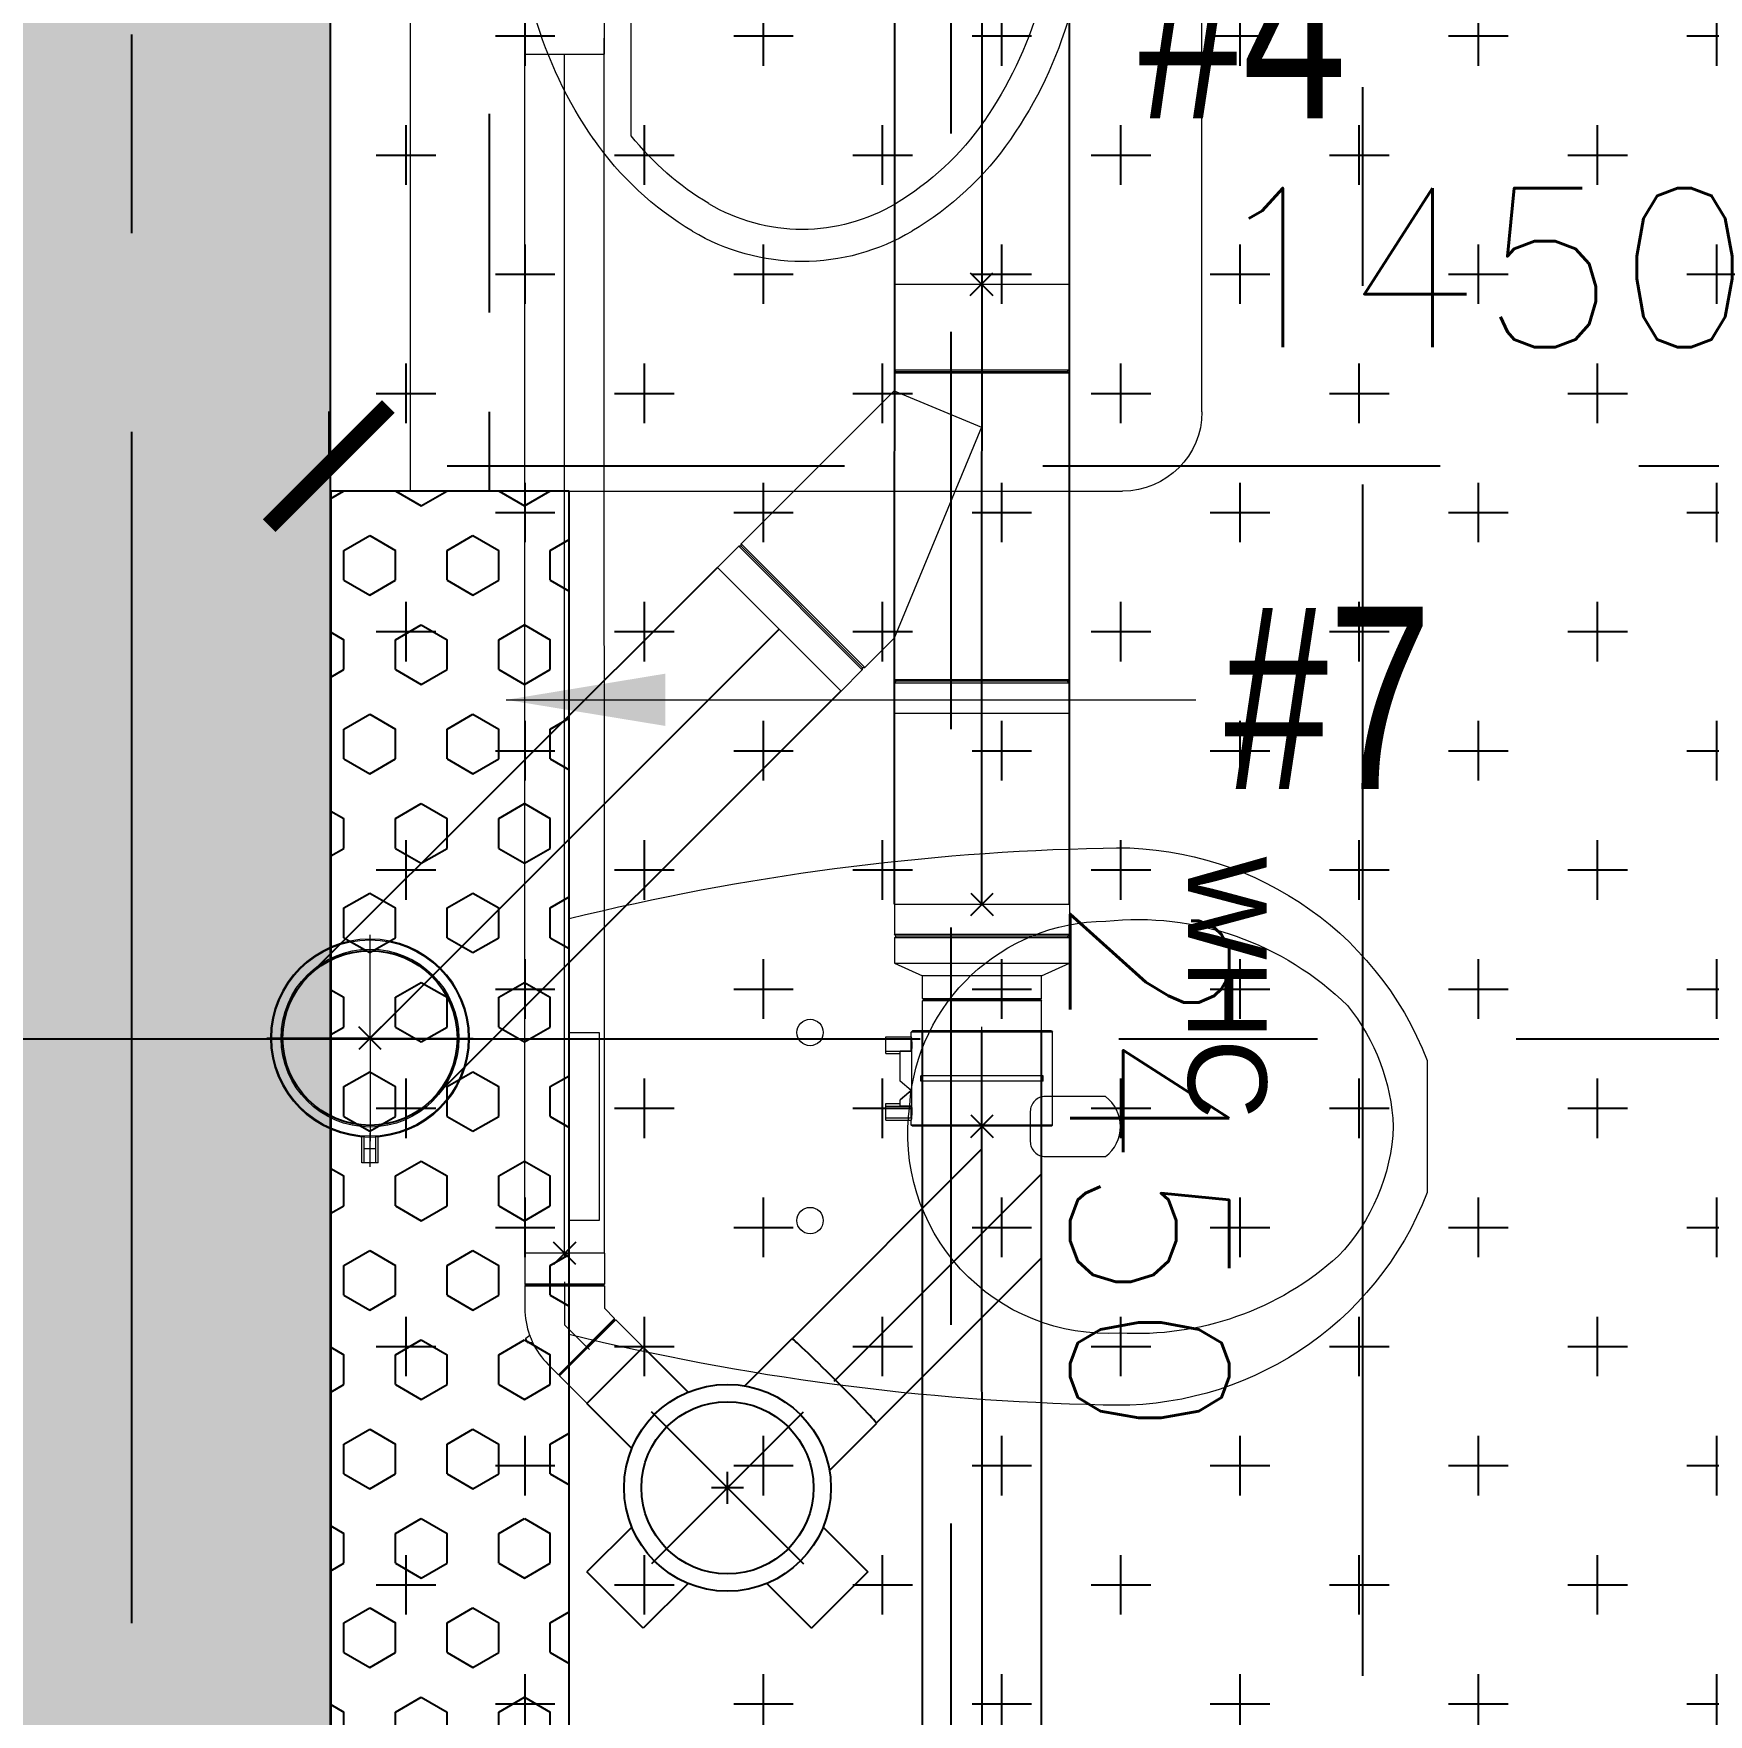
# Model space of a CAD drawing. Header units: millimetres. Extents: x -414464 to 1686, y -90036 to 108605.
# Drawn here: x -101228 to -100174, y -74795 to -73737 of the extents above; entities that cross this region are included whole.
import ezdxf
from ezdxf import colors
from ezdxf.entities.mleader import LeaderData, LeaderLine
from ezdxf.math import Vec2, Vec3

# ---------------------------------------------------------------- set-up
doc = ezdxf.new("R2010")
doc.units = ezdxf.units.MM
doc.header["$LTSCALE"] = 1000
doc.header["$MEASUREMENT"] = 0
for name, pattern in [('$1$AUDIT_D_120904163729-0', [0]), ('$36$HIDDEN', [0.375, 0.25, -0.125]), ('2BHK-A - BACK$1$( Hidden )', [0.375, 0.25, -0.125]), ('2BHK-A - BACK$1$AUDIT_D_120904163729-0', [0]), ('2BHK-A - BACK$1$HIDDEN', [0.375, 0.25, -0.125]), ('AUDIT_D_120904163729-0', [0]), ('T8(T9 IS SIMILAR) - DIMENSION & TEXTING$1$AUDIT_D_120904163729-0', [0]), ('T8(T9 IS SIMILAR) - DIMENSION & TEXTING$1$CENTERX2', [101.6, 63.5, -12.7, 12.7, -12.7]), ('T8(T9 IS SIMILAR) - DIMENSION & TEXTING$1$HIDDEN', [0.375, 0.25, -0.125]), ('T8_REFUGE COLUMNS$1$CENTER2', [1.125, 0.75, -0.125, 0.125, -0.125])]:
    doc.linetypes.add(name, pattern=pattern)
doc.layers.get('0').update_dxf_attribs({"linetype": 'AUDIT_D_120904163729-0'})
for name, color, linetype in [('$0$A-HATCH -160', 251, '$1$AUDIT_D_120904163729-0'), ('$21$A-DIMENSIONS', 2, '$36$HIDDEN'), ('2BHK-A - BACK$1$A-HATCH -160', 251, '2BHK-A - BACK$1$AUDIT_D_120904163729-0'), ('2BHK-A - BACK$1$A-TOI SUNK 50MM', 8, 'Continuous'), ('2BHK-A - BACK$1$LEDGE WALL', 5, 'Continuous'), ('a-rcc', 3, 'Continuous'), ('T8(T9 IS SIMILAR) - DIMENSION & TEXTING$1$A-DIMENSIONS', 2, 'T8(T9 IS SIMILAR) - DIMENSION & TEXTING$1$HIDDEN'), ('T8(T9 IS SIMILAR) - DIMENSION & TEXTING$1$A-PLUMBING', 7, 'T8(T9 IS SIMILAR) - DIMENSION & TEXTING$1$AUDIT_D_120904163729-0'), ('T8(T9 IS SIMILAR) - DIMENSION & TEXTING$1$pl-110 dia soil pipe', 1, 'Continuous'), ('T8(T9 IS SIMILAR) - DIMENSION & TEXTING$1$pl-110 dia soil pipe1', 1, 'Continuous'), ('T8(T9 IS SIMILAR) - DIMENSION & TEXTING$1$pl-75 dia waste pipe', 3, 'Continuous'), ('T8(T9 IS SIMILAR) - DIMENSION & TEXTING$1$pl-75 dia waste pipe1', 3, 'Continuous'), ('T8(T9 IS SIMILAR) - DIMENSION & TEXTING$1$PL-FITTINGS', 5, 'Continuous'), ('T8(T9 IS SIMILAR) - DIMENSION & TEXTING$1$pl-text', 7, 'Continuous'), ('T8(T9 IS SIMILAR) - DIMENSION & TEXTING$1$U-TI-75MM WASTE WATER PIPE', 3, 'Continuous'), ('T8(T9 IS SIMILAR) - DIMENSION & TEXTING$1$U-TI-TEXT', 7, 'Continuous'), ('T8(T9 IS SIMILAR)$1$$6$a-beam 2', 50, 'Continuous'), ('T8_REFUGE COLUMNS$1$A-CENTERLINE', 193, 'T8_REFUGE COLUMNS$1$CENTER2'), ('T8_REFUGE COLUMNS$1$A-RCC COLS', 3, 'Continuous'), ('T8_TYPICAL COLUMNS$1$A-RCC COLS', 3, 'Continuous')]:
    doc.layers.add(name, color=color, linetype=linetype)
for name, color, linetype, lineweight in [('2BHK-A - BACK$1$a-TOI-fixtures', 251, 'Continuous', 0), ('T8(T9 IS SIMILAR) - DIMENSION & TEXTING$1$pl-50dia waste pie', 6, 'Continuous', 0), ('T8(T9 IS SIMILAR) - DIMENSION & TEXTING$1$pl-50dia waste pipe1', 6, 'Continuous', 0), ('T8(T9 IS SIMILAR) - DIMENSION & TEXTING$1$R0-18-10-2014-T1-1st Podium Floor Plan$0$Text', 2, 'Continuous', 0), ('T8(T9 IS SIMILAR)$1$D&W', 8, 'Continuous', 25)]:
    doc.layers.add(name, color=color, linetype=linetype, lineweight=lineweight)
doc.layers.add('T8(T9 IS SIMILAR) - DIMENSION & TEXTING$1$GEB-BEZUG', color=2, linetype='Continuous', lineweight=25, true_color=0xffff00)
doc.layers.add('T8_REFUGE COLUMNS$1$COL-HATCH', color=7, linetype='Continuous', lineweight=25, true_color=0xa3a3a3)
doc.styles.add('T8(T9 IS SIMILAR) - DIMENSION & TEXTING$1$arial', font='sanss___.ttf')
doc.styles.add('T8(T9 IS SIMILAR) - DIMENSION & TEXTING$1$ARIAL ARROW', font='swisscl.ttf')
doc.styles.add('T8(T9 IS SIMILAR) - DIMENSION & TEXTING$1$Romans 1', font='romans.shx', dxfattribs={"height": 100})
doc.styles.add('T8(T9 IS SIMILAR) - DIMENSION & TEXTING$1$SIMPLEX - HT', font='simplex.shx', dxfattribs={"width": 0.7})
doc.styles.add('T8(T9 IS SIMILAR) - DIMENSION & TEXTING$1$Tahoma', font='tahoma.ttf')
doc.dimstyles.new('T8(T9 IS SIMILAR) - DIMENSION & TEXTING$1$ALPINE S', dxfattribs={"dimscale": 0, "dimtxt": 100, "dimasz": 75, "dimexe": 0, "dimexo": 0, "dimgap": 75, "dimtad": 1, "dimdec": 0, "dimzin": 0, "dimdsep": 46, "dimtxsty": 'T8(T9 IS SIMILAR) - DIMENSION & TEXTING$1$Romans 1', "dimblk": 'T8(T9 IS SIMILAR) - DIMENSION & TEXTING$1$_ArchTick', "dimcen": 0.09, "dimclrd": 256, "dimclre": 256, "dimclrt": 7, "dimadec": 0, "dimazin": 0, "dimtfac": 1, "dimtdec": 0, "dimtofl": 0, "dimtmove": 1, "dimatfit": 0, "dimldrblk": 'T8(T9 IS SIMILAR) - DIMENSION & TEXTING$1$_Open90', "dimfxl": 1, "dimtolj": 1, "dimtzin": 0, "dimarcsym": 0})
doc.dimstyles.new('T8(T9 IS SIMILAR) - DIMENSION & TEXTING$1$SAMATA STD', dxfattribs={"dimtxt": 100, "dimasz": 50, "dimexe": 50, "dimexo": 50, "dimgap": 10, "dimtad": 0, "dimdec": 0, "dimrnd": 5, "dimzin": 0, "dimdsep": 46, "dimtxsty": 'T8(T9 IS SIMILAR) - DIMENSION & TEXTING$1$Tahoma', "dimblk": 'T8(T9 IS SIMILAR) - DIMENSION & TEXTING$1$_Origin2', "dimcen": -50, "dimdle": 50, "dimclrd": 7, "dimclre": 7, "dimclrt": 7, "dimadec": 0, "dimazin": 0, "dimtfac": 1, "dimtdec": 0, "dimtmove": 1, "dimatfit": 3, "dimfxl": 150, "dimtfill": 1, "dimtolj": 1, "dimtzin": 0, "dimlwd": -1, "dimlwe": -1, "dimarcsym": 0})

# ---------------------------------------------------------------- blocks, each defined once
blk = doc.blocks.new('T8_REFUGE COLUMNS')
at = {"layer": 'T8_REFUGE COLUMNS$1$COL-HATCH', "linetype": 'ByBlock'}
h = blk.add_hatch(color=256, dxfattribs=at)
h.dxf.hatch_style = 1
h.paths.add_polyline_path([(1215902.1, -5708099.9), (1213292.1, -5708099.9), (1213292.1, -5707849.9), (1215902.1, -5707849.9)])
at = {"layer": 'T8_REFUGE COLUMNS$1$A-CENTERLINE'}
for p, q in [((1214597.1, -5722853.5), (1214597.1, -5698299.6)), ((1217248.2, -5707199.9), (1182156.9, -5707199.9)), ((1217215, -5707974.9), (1182156.9, -5707974.9))]:
    blk.add_line(p, q, dxfattribs=at)
at = {"layer": 'T8_REFUGE COLUMNS$1$A-RCC COLS', "linetype": 'ByBlock'}
blk.add_lwpolyline([(1215902.1, -5708099.9), (1213292.1, -5708099.9), (1213292.1, -5707849.9), (1215902.1, -5707849.9)], close=True, dxfattribs=at)
blk = doc.blocks.new('T8_TYPICAL COLUMNS')
at = {"layer": 'T8_TYPICAL COLUMNS$1$A-RCC COLS', "linetype": 'ByBlock'}
blk.add_blockref('T8_REFUGE COLUMNS', (0, 0), dxfattribs=at)
blk = doc.blocks.new('2BHK-A - BACK$1$EWC 1-flat-3')
at = {"color": 0, "linetype": 'ByBlock', "ltscale": 1.5}
blk.add_line((130.9, 0), (-130.9, 0), dxfattribs=at)
for points in [[(-130.9, 0, -0.055103), (-175.3, 336.2, -0.321827), (-41.6, 540), (41.6, 540, -0.321827), (175.3, 336.2, -0.055103), (130.9, 0, -27.681239)], [(-13.2, 214.3, -0.391448), (-129.3, 337.7, -0.224585), (-76.1, 489.9, -0.160675), (0, 518.7, -0.183016), (81.6, 484.1, -0.201424), (130, 346.4, -0.474507), (-13.2, 214.3, -2.927417)], [(-9.5, 290.2), (9.5, 290.2, 0.414214), (18.9, 299.7), (18.9, 337.6, 0.5), (-18.9, 337.6), (-18.9, 299.7, 0.414214), (-9.5, 290.2, 0.530498)]]:
    blk.add_lwpolyline(points, format="xyb", dxfattribs=at)
at = {"color": 0, "linetype": 'ByBlock'}
blk.add_lwpolyline([(-59.2, 0), (-59.2, 18.9), (59.2, 18.9), (59.2, 0)], close=True, dxfattribs=at)
at = {"color": 0, "linetype": 'ByBlock', "ltscale": 1.5}
for centre in [(-59.2, 151.6), (59.2, 151.6)]:
    blk.add_circle(centre, 8.31, dxfattribs=at)
blk = doc.blocks.new('2BHK-A - BACK$1$WB1')
at = {"color": 0, "linetype": 'ByBlock', "ltscale": 1000}
for p, q in [((190074.4, -1779394.5), (190063, -1779507.9)), ((190106.8, -1779394.5), (190119.9, -1779507.9)), ((189917.5, -1779491.7), (190064.6, -1779491.7)), ((190118, -1779491.7), (190265.4, -1779491.7)), ((190061.5, -1779507.9), (190121.4, -1779507.9))]:
    blk.add_line(p, q, dxfattribs=at)
at = {"color": 0, "linetype": 'ByBlock'}
blk.add_line((190106.8, -1779394.5), (190074.4, -1779394.5), dxfattribs=at)
for centre, major_axis, start_param, end_param in [((190091.4, -1779555.7), (-92.6, 341.5), 6.018375, 6.298924), ((190091.4, -1779555.7), (-92.6, 341.5), 5.737826, 6.018375), ((190067.1, -1779471.3), (-69.6, 256.7), 0.015739, 0.342992), ((190115.8, -1779471.3), (-69.6, 256.7), 5.410573, 5.737826), ((190091.4, -1779555.7), (-87.3, 322), 6.018375, 6.298924), ((190091.4, -1779555.7), (-87.3, 322), 5.737826, 6.018375), ((190067.1, -1779471.3), (-64.3, 237.2), 0.015739, 0.342992), ((190115.8, -1779471.3), (-64.3, 237.2), 5.410573, 5.737826), ((190030, -1779417.8), (-52.6, 193.9), 0.342992, 0.768932), ((190152.9, -1779417.8), (-52.6, 193.9), 4.984633, 5.410573), ((190030, -1779417.8), (-47.3, 174.4), 0.342992, 0.768932), ((190152.9, -1779417.8), (-47.3, 174.4), 4.984633, 5.410573), ((189973.2, -1779384.1), (-35.3, 130.2), 0.768932, 1.305986), ((190209.6, -1779384.1), (-35.3, 130.2), 4.447579, 4.984633), ((189973.2, -1779384.1), (-30, 110.7), 0.768932, 1.305986), ((190209.6, -1779384.1), (-30, 110.7), 4.447579, 4.984633), ((189973.2, -1779384.1), (-35.3, 130.2), 1.305986, 1.84304), ((189973.2, -1779384.1), (-30, 110.7), 1.305986, 1.84304), ((190209.6, -1779384.1), (-30, 110.7), 3.910525, 4.447579), ((190209.6, -1779384.1), (-35.3, 130.2), 3.910525, 4.447579), ((190030, -1779350.3), (-47.3, 174.4), 1.84304, 2.20494), ((190152.9, -1779350.3), (-47.3, 174.4), 3.548625, 3.910525), ((190030, -1779350.3), (-52.6, 193.9), 1.84304, 2.268981), ((190152.9, -1779350.3), (-52.6, 193.9), 3.484585, 3.910525), ((190045.3, -1779507.9), (-4.2, 15.6), 6.018375, 12.30156), ((190137.6, -1779507.9), (-4.2, 15.6), 6.018375, 12.30156), ((190067.1, -1779296.9), (-69.6, 256.7), 2.268981, 2.596234), ((190115.8, -1779296.9), (-69.6, 256.7), 3.157331, 3.484585), ((190091.4, -1779212.5), (-92.6, 341.5), 2.596234, 2.876783), ((190091.4, -1779212.5), (-92.6, 341.5), 2.876783, 3.157331)]:
    blk.add_ellipse(centre, major_axis=major_axis, ratio=1, start_param=start_param, end_param=end_param, dxfattribs=at)
blk = doc.blocks.new('2BHK-A - BACK')
at = {"layer": '2BHK-A - BACK$1$A-HATCH -160', "linetype": 'ByBlock'}
h = blk.add_hatch(dxfattribs=at)
h.set_pattern_fill('HEX', color=256, scale=150)
h.paths.add_polyline_path([(1198292.2, -5707699.5), (1198292.2, -5707849.5), (1197492.2, -5707849.5), (1197492.2, -5707699.5)])
at = {"layer": '2BHK-A - BACK$1$A-TOI SUNK 50MM'}
h = blk.add_hatch(dxfattribs=at)
h.set_pattern_fill('CROSS', color=256, scale=300, style=0)
h.set_pattern_definition([(9e-15, (54492.616, 14881.46), (75, 75), [37.5, -112.5]), (90, (54511.366, 14862.71), (-75, 75), [37.5, -112.5])])
h.paths.add_polyline_path([(1196642.1, -5706399.9), (1199092.2, -5706399.9), (1199092.2, -5707849.9), (1196642.1, -5707849.9)])
h.paths.add_polyline_path([(1202691.8, -5706399.9), (1200442.1, -5706399.9), (1200442.1, -5707850.3), (1202692.3, -5707850.3)])
at = {"color": 0, "linetype": '2BHK-A - BACK$1$( Hidden )', "ltscale": 0.25}
blk.add_arc((1199078.2, -5706349.4), 721.1, 180.0347, 267.627, dxfattribs=at)
at = {"layer": '2BHK-A - BACK$1$A-TOI SUNK 50MM'}
blk.add_lwpolyline([(1196642.1, -5706399.9), (1199092.2, -5706399.9), (1199092.2, -5707849.9), (1196642.1, -5707849.9)], close=True, dxfattribs=at)
at = {"layer": '2BHK-A - BACK$1$a-TOI-fixtures', "color": 1}
for p, q in [((1198342.2, -5707301.2), (1199092.2, -5707301.2)), ((1198292.2, -5707799.5), (1198292.2, -5707351.2))]:
    blk.add_line(p, q, dxfattribs=at)
at = {"layer": '2BHK-A - BACK$1$a-TOI-fixtures'}
blk.add_line((1198292.2, -5707799.5), (1199092.2, -5707799.5), dxfattribs=at)
at = {"layer": '2BHK-A - BACK$1$a-TOI-fixtures', "color": 1}
blk.add_arc((1198342.2, -5707351.2), 50, 90, 180, dxfattribs=at)
at = {"layer": '2BHK-A - BACK$1$LEDGE WALL', "linetype": '2BHK-A - BACK$1$HIDDEN', "ltscale": 0.5}
blk.add_line((1199092.2, -5707749.8), (1198292.2, -5707749.8), dxfattribs=at)
at = {"layer": '2BHK-A - BACK$1$LEDGE WALL'}
blk.add_lwpolyline([(1198292.2, -5707699.5), (1198292.2, -5707849.5), (1197492.2, -5707849.5), (1197492.2, -5707699.5)], close=True, dxfattribs=at)
at = {"layer": '2BHK-A - BACK$1$a-TOI-fixtures', "extrusion": (0, 0, -1), "zscale": -1}
blk.add_blockref('2BHK-A - BACK$1$EWC 1-flat-3', (-1197892.2, -5707699.5), dxfattribs=at)
at = {"layer": '2BHK-A - BACK$1$a-TOI-fixtures', "rotation": 0.008288086606578331}
blk.add_blockref('2BHK-A - BACK$1$WB1', (1008341, -3928196.3, 0), dxfattribs=at)
blk = doc.blocks.new('T8(T9 IS SIMILAR) - DIMENSION & TEXTING$1$_ArchTick')
at = {"color": 0, "linetype": 'ByBlock', "const_width": 0.15}
blk.add_lwpolyline([(-0.5, -0.5), (0.5, 0.5)], dxfattribs=at)
blk = doc.blocks.new('*D1526')
at = {"layer": 'T8(T9 IS SIMILAR) - DIMENSION & TEXTING$1$A-DIMENSIONS', "linetype": 'T8(T9 IS SIMILAR) - DIMENSION & TEXTING$1$HIDDEN', "lineweight": -2, "transparency": 16777216}
for p, q in [((1213452.2, -5707851.3), (1213452.2, -5707459.1)), ((1215902.2, -5707850.9), (1215902.2, -5707459.1))]:
    blk.add_line(p, q, dxfattribs=at)
at = {"layer": 'T8(T9 IS SIMILAR) - DIMENSION & TEXTING$1$A-DIMENSIONS', "lineweight": -2, "transparency": 16777216}
blk.add_line((1215902.2, -5707459.1), (1213452.2, -5707459.1), dxfattribs=at)
at = {"layer": 'T8(T9 IS SIMILAR) - DIMENSION & TEXTING$1$A-DIMENSIONS', "linetype": 'ByBlock', "lineweight": -2, "transparency": 16777216, "xscale": 75, "yscale": 75, "zscale": 75, "rotation": 180}
blk.add_blockref('T8(T9 IS SIMILAR) - DIMENSION & TEXTING$1$_ArchTick', (1213452.2, -5707459.1), dxfattribs=at)
at = {"layer": 'T8(T9 IS SIMILAR) - DIMENSION & TEXTING$1$A-DIMENSIONS', "linetype": 'ByBlock', "lineweight": -2, "transparency": 16777216, "xscale": 75, "yscale": 75, "zscale": 75}
blk.add_blockref('T8(T9 IS SIMILAR) - DIMENSION & TEXTING$1$_ArchTick', (1215902.2, -5707459.1), dxfattribs=at)
at = {"layer": 'T8(T9 IS SIMILAR) - DIMENSION & TEXTING$1$A-DIMENSIONS', "color": 7, "linetype": 'ByBlock', "transparency": 16777216, "insert": (1214677.2, -5707334.1), "char_height": 100, "attachment_point": 5, "style": 'T8(T9 IS SIMILAR) - DIMENSION & TEXTING$1$Romans 1'}
blk.add_mtext('\\A1;2450', dxfattribs=at)
blk = doc.blocks.new('T8(T9 IS SIMILAR) - DIMENSION & TEXTING$1$_Open90')
at = {"color": 0, "linetype": 'ByBlock', "lineweight": -2}
for p, q in [((-0.5, 0.5), (0, 0)), ((0, 0), (-1, 0)), ((0, 0), (-0.5, -0.5))]:
    blk.add_line(p, q, dxfattribs=at)
blk = doc.blocks.new('*D1527')
at = {"layer": 'T8(T9 IS SIMILAR) - DIMENSION & TEXTING$1$A-DIMENSIONS', "linetype": 'T8(T9 IS SIMILAR) - DIMENSION & TEXTING$1$HIDDEN', "lineweight": -2, "transparency": 16777216}
for p, q in [((1214202.2, -5706401.3), (1214236.7, -5706401.3)), ((1214202.2, -5707850.9), (1214236.7, -5707850.9))]:
    blk.add_line(p, q, dxfattribs=at)
at = {"layer": 'T8(T9 IS SIMILAR) - DIMENSION & TEXTING$1$A-DIMENSIONS', "lineweight": -2, "transparency": 16777216}
blk.add_line((1214236.7, -5706401.3), (1214236.7, -5707850.9), dxfattribs=at)
at = {"layer": 'T8(T9 IS SIMILAR) - DIMENSION & TEXTING$1$A-DIMENSIONS', "linetype": 'ByBlock', "lineweight": -2, "transparency": 16777216, "xscale": 75, "yscale": 75, "zscale": 75}
for p, rotation in [((1214236.7, -5706401.3), 90), ((1214236.7, -5707850.9), 270)]:
    blk.add_blockref('T8(T9 IS SIMILAR) - DIMENSION & TEXTING$1$_ArchTick', p, dxfattribs=dict(at, rotation=rotation))
at = {"layer": 'T8(T9 IS SIMILAR) - DIMENSION & TEXTING$1$A-DIMENSIONS', "color": 7, "linetype": 'ByBlock', "transparency": 16777216, "insert": (1214111.7, -5707126.1), "char_height": 100, "attachment_point": 5, "rotation": 90, "style": 'T8(T9 IS SIMILAR) - DIMENSION & TEXTING$1$Romans 1'}
blk.add_mtext('\\A1;1450', dxfattribs=at)
blk = doc.blocks.new('T8(T9 IS SIMILAR) - DIMENSION & TEXTING$1$Einfügepunkt')
at = {"layer": 'T8(T9 IS SIMILAR) - DIMENSION & TEXTING$1$GEB-BEZUG'}
for p, q in [((-7.1, -7.1), (7.1, 7.1)), ((-7.1, 7.1), (7.1, -7.1))]:
    blk.add_line(p, q, dxfattribs=at)
blk = doc.blocks.new('T8(T9 IS SIMILAR) - DIMENSION & TEXTING$1$388.001.00.1_G')
at = {"layer": 'T8(T9 IS SIMILAR) - DIMENSION & TEXTING$1$U-TI-75MM WASTE WATER PIPE', "ltscale": 5}
for p, q in [((-25.1, 60.1), (-25.1, 100)), ((-25.1, 100), (25.1, 100)), ((25.1, 60.1), (25.1, 100)), ((0, 0), (0, 67.6)), ((-60.1, 25.1), (-100, 25.1)), ((-100, -25.1), (-100, 25.1)), ((60.1, 25.1), (100, 25.1)), ((100, -25.1), (100, 25.1)), ((0, 0), (-67.6, 0)), ((0, 0), (0, 2.5)), ((0, 0), (0, -67.6)), ((0, 0), (67.6, 0)), ((0, 0), (-2.5, 0)), ((0, 0), (0, -2.5)), ((0, 0), (2.5, 0)), ((-60.1, -25.1), (-100, -25.1)), ((60.1, -25.1), (100, -25.1)), ((-37.7, -53.1), (-37.7, -95)), ((37.7, -53.1), (37.7, -95))]:
    blk.add_line(p, q, dxfattribs=at)
for radius in [65.1, 54.2]:
    blk.add_circle((0, 0), radius, dxfattribs=at)
blk.add_ellipse((0, -95), major_axis=(37.7, 0), ratio=0.026177, start_param=3.141593, end_param=6.283185, dxfattribs=at)
blk.add_blockref('T8(T9 IS SIMILAR) - DIMENSION & TEXTING$1$Einfügepunkt', (0, 0), dxfattribs=at)
blk = doc.blocks.new('T8(T9 IS SIMILAR) - DIMENSION & TEXTING$1$367.771.16.1_L')
at = {"lineweight": 13, "ltscale": 25}
for p, q in [((-5.2, 78.5), (-5.2, 62.3)), ((-5.2, 78.5), (5.2, 78.5)), ((-3.7, 78.5), (-3.7, 62.4)), ((0, 81), (0, 78.5)), ((0, 78.5), (0, 62.3)), ((3.7, 78.5), (3.7, 62.4)), ((5.2, 78.5), (5.2, 62.3)), ((3.8, 69.5), (-3.7, 69.5)), ((-3.7, 69.5), (-3.7, 62.4)), ((0, 0), (0, 65)), ((3.8, 62.4), (3.8, 69.5)), ((0, 62.3), (0, 59.8)), ((0, 0), (-65, 0)), ((0, 0), (0, -65)), ((0, 0), (65, 0))]:
    blk.add_line(p, q, dxfattribs=at)
for radius in [62.5, 61.8, 56, 55]:
    blk.add_circle((0, 0), radius, dxfattribs=at)
blk.add_blockref('T8(T9 IS SIMILAR) - DIMENSION & TEXTING$1$Einfügepunkt', (0, 0), dxfattribs=at)
blk = doc.blocks.new('T8(T9 IS SIMILAR) - DIMENSION & TEXTING$1$367.135.16.1_A')
at = {"lineweight": 13, "ltscale": 25}
for p, q in [((-55, 251.1), (-55, 270)), ((-55, 270), (55, 270)), ((55, 251.1), (55, 270)), ((-166.2, 178.4), (-88.4, 256.2)), ((-88.4, 256.2), (-75, 242.8)), ((-53.9, 250), (-55, 251.1)), ((55, 251.1), (-55, 251.1)), ((-53.9, 250), (-55, 248.9)), ((-55, 222.8), (-55, 248.9)), ((-55, 248.9), (55, 248.9)), ((53.9, 250), (-53.9, 250)), ((53.9, 250), (55, 251.1)), ((53.9, 250), (55, 248.9)), ((55, 56.1), (55, 248.9)), ((-75, 242.8), (-152.8, 165)), ((-151.3, 163.5), (-73.5, 241.3)), ((-75, 241.3), (-151.3, 165)), ((-75, 241.3), (-75, 242.8)), ((-75, 241.3), (-73.5, 241.3)), ((-73.5, 241.3), (-55, 222.8)), ((0, 90), (-55, 222.8)), ((-166.2, 178.4), (-152.8, 165)), ((-151.3, 165), (-152.8, 165)), ((-151.3, 165), (-151.3, 163.5)), ((-151.3, 163.5), (-55, 67.2)), ((-55, 67.2), (0, 90)), ((-55, 56.1), (-55, 67.2)), ((-53.9, 55), (-55, 56.1)), ((55, 56.1), (-55, 56.1)), ((-53.9, 55), (-55, 53.9)), ((-55, 0), (-55, 53.9)), ((-55, 53.9), (55, 53.9)), ((-53.9, 55), (53.9, 55)), ((53.9, 55), (55, 56.1)), ((53.9, 55), (55, 53.9)), ((55, 0), (55, 53.9)), ((-55, 0), (55, 0))]:
    blk.add_line(p, q, dxfattribs=at)
blk.add_blockref('T8(T9 IS SIMILAR) - DIMENSION & TEXTING$1$Einfügepunkt', (0, 0), dxfattribs=at)
blk = doc.blocks.new('T8(T9 IS SIMILAR) - DIMENSION & TEXTING$1$367.576.16.1_L')
at = {"lineweight": 13, "ltscale": 25}
for p, q in [((-37.5, 80), (-37.5, 60.75)), ((-37.5, 80), (37.5, 80)), ((37.5, 80), (37.5, 60.75)), ((-36.75, 60), (-37.5, 60.75)), ((37.5, 60.75), (-37.5, 60.75)), ((-36.75, 60), (-37.5, 59.25)), ((-37.5, 59.25), (-37.5, 45)), ((-37.5, 59.25), (37.5, 59.25)), ((36.75, 60), (-36.75, 60)), ((36.75, 60), (37.5, 60.75)), ((36.75, 60), (37.5, 59.25)), ((37.5, 59.25), (37.5, 45)), ((-55, 37), (-37.5, 45)), ((37.5, 45), (-37.5, 45)), ((37.5, 45), (55, 37)), ((-55, 21.1), (-55, 37)), ((-55, 37), (55, 37)), ((55, 21.1), (55, 37)), ((-53.9, 20), (-55, 21.1)), ((55, 21.1), (-55, 21.1)), ((-53.9, 20), (-55, 18.9)), ((-55, 0), (-55, 18.9)), ((-55, 18.9), (55, 18.9)), ((53.9, 20), (-53.9, 20)), ((53.9, 20), (55, 21.1)), ((53.9, 20), (55, 18.9)), ((55, 0), (55, 18.9)), ((-55, 0), (55, 0))]:
    blk.add_line(p, q, dxfattribs=at)
blk.add_blockref('T8(T9 IS SIMILAR) - DIMENSION & TEXTING$1$Einfügepunkt', (0, 0), dxfattribs=at)
blk = doc.blocks.new('T8(T9 IS SIMILAR) - DIMENSION & TEXTING$1$365.771.16.1_A')
at = {"lineweight": 13, "ltscale": 25}
for p, q in [((-60.5, 56.2), (-44.5, 56.2)), ((-60.5, 45.8), (-60.5, 56.2)), ((-60.5, 54.7), (-44.5, 54.7)), ((-43.8, 60), (-44.5, 59.3)), ((-44.5, 56.2), (-44.5, 59.3)), ((44.5, 59.3), (-44.5, 59.3)), ((-44.5, 47.3), (-44.5, 54.7)), ((43.8, 60), (-43.8, 60)), ((-37.5, 31.7), (-37.5, 60)), ((0, 60), (0, 62.5)), ((0, 60), (0, 57.5)), ((0, 30.8), (0, 57.5)), ((37.5, 31.7), (37.5, 60)), ((43.8, 60), (44.5, 59.3)), ((44.5, 0.7), (44.5, 59.3)), ((-60.5, 47.3), (-44.5, 47.3)), ((-60.5, 45.8), (-51.5, 45.8)), ((-51.5, 47.4), (-44.3, 47.4)), ((-51.5, 28.4), (-51.5, 47.4)), ((-44.3, 47.4), (-44.3, 22.4)), ((-51.5, 28.3), (-51.5, 28.4)), ((-44.5, 22.4), (-51.5, 28.3)), ((-44.5, 22.4), (-51.5, 16.6)), ((-44.5, 22.4), (-44.3, 22.4)), ((-44.3, 22.4), (-44.3, 12.6)), ((-38.5, 28.3), (-38.5, 31.7)), ((38.5, 31.7), (-38.5, 31.7)), ((38.5, 28.3), (-38.5, 28.3)), ((-37.5, 0), (-37.5, 28.3)), ((0, 28.3), (0, 30.8)), ((0, 28.3), (0, 25.8)), ((0, 2.5), (0, 25.8)), ((37.5, 0), (37.5, 28.3)), ((38.5, 28.3), (38.5, 31.7)), ((-60.5, 14.2), (-51.5, 14.2)), ((-60.5, 3.8), (-60.5, 14.2)), ((-60.5, 12.7), (-44.5, 12.7)), ((-51.5, 16.5), (-51.5, 16.6)), ((-51.5, 12.6), (-51.5, 16.5)), ((-44.3, 12.6), (-51.5, 12.6)), ((-44.5, 5.3), (-44.5, 12.7)), ((-60.5, 5.3), (-44.5, 5.3)), ((-60.5, 3.8), (-44.5, 3.8)), ((-44.5, 0.7), (-44.5, 3.8)), ((-43.8, 0), (-44.5, 0.7)), ((44.5, 0.7), (-44.5, 0.7)), ((43.8, 0), (-43.8, 0)), ((0, 0), (0, 2.5)), ((0, 0), (0, -2.5)), ((43.8, 0), (44.5, 0.7))]:
    blk.add_line(p, q, dxfattribs=at)
at = {"lineweight": 13, "ltscale": 25, "flags": 128}
for points in [[(-44.5, 56.2), (-44.5, 56.2), (-44.5, 56.1), (-44.5, 56), (-44.5, 55.8), (-44.4, 55.6), (-44.4, 55.3), (-44.4, 55), (-44.3, 54.7), (-44.3, 54.3), (-44.3, 53.9), (-44.3, 53.5), (-44.2, 53), (-44.2, 52.6), (-44.2, 52.1), (-44.2, 51.6), (-44.2, 51.1), (-44.2, 50.6), (-44.2, 50.1), (-44.2, 49.6), (-44.2, 49.1), (-44.3, 48.6), (-44.3, 48.2), (-44.3, 47.8), (-44.3, 47.4)], [(-44.5, 47.3), (-44.5, 47.3), (-44.5, 47.4), (-44.5, 47.6), (-44.5, 47.8), (-44.4, 48.1), (-44.4, 48.4), (-44.4, 48.7), (-44.4, 49.1), (-44.4, 49.6), (-44.4, 50.1), (-44.3, 50.5), (-44.3, 51), (-44.3, 51.5), (-44.4, 51.9), (-44.4, 52.4), (-44.4, 52.9), (-44.4, 53.3), (-44.4, 53.6), (-44.4, 53.9), (-44.5, 54.2), (-44.5, 54.4), (-44.5, 54.6), (-44.5, 54.7), (-44.5, 54.7)], [(-51.5, 28.4), (-51.2, 28.2), (-50.9, 27.9), (-50.5, 27.6), (-50.2, 27.4), (-49.9, 27.1), (-49.6, 26.9), (-49.3, 26.6), (-49, 26.3), (-48.7, 26.1), (-48.4, 25.8), (-48.1, 25.6), (-47.8, 25.3), (-47.5, 25.1), (-47.2, 24.8), (-46.9, 24.6), (-46.6, 24.3), (-46.3, 24.1), (-46, 23.9), (-45.7, 23.6), (-45.5, 23.4), (-45.2, 23.1), (-44.9, 22.9), (-44.6, 22.7), (-44.3, 22.4)], [(-44.3, 22.4), (-44.6, 22.2), (-44.9, 22), (-45.2, 21.7), (-45.5, 21.5), (-45.7, 21.3), (-46, 21), (-46.3, 20.8), (-46.6, 20.5), (-46.9, 20.3), (-47.2, 20.1), (-47.5, 19.8), (-47.8, 19.6), (-48.1, 19.3), (-48.4, 19.1), (-48.7, 18.8), (-49, 18.6), (-49.3, 18.3), (-49.6, 18), (-49.9, 17.8), (-50.2, 17.5), (-50.5, 17.3), (-50.9, 17), (-51.2, 16.7), (-51.5, 16.5)], [(-44.5, 5.3), (-44.5, 5.3), (-44.5, 5.4), (-44.5, 5.6), (-44.5, 5.8), (-44.4, 6.1), (-44.4, 6.4), (-44.4, 6.7), (-44.4, 7.1), (-44.4, 7.6), (-44.4, 8.1), (-44.3, 8.5), (-44.3, 9), (-44.3, 9.5), (-44.4, 9.9), (-44.4, 10.4), (-44.4, 10.9), (-44.4, 11.3), (-44.4, 11.6), (-44.4, 11.9), (-44.5, 12.2), (-44.5, 12.4), (-44.5, 12.6), (-44.5, 12.7), (-44.5, 12.7)], [(-44.3, 12.6), (-44.3, 12.2), (-44.3, 11.8), (-44.3, 11.4), (-44.2, 10.9), (-44.2, 10.4), (-44.2, 9.9), (-44.2, 9.4), (-44.2, 8.9), (-44.2, 8.4), (-44.2, 7.9), (-44.2, 7.4), (-44.2, 7), (-44.3, 6.5), (-44.3, 6.1), (-44.3, 5.7), (-44.3, 5.3), (-44.4, 5), (-44.4, 4.7), (-44.4, 4.4), (-44.5, 4.2), (-44.5, 4), (-44.5, 3.9), (-44.5, 3.8), (-44.5, 3.8)]]:
    blk.add_lwpolyline(points, dxfattribs=at)
at = {"lineweight": 13, "ltscale": 25}
blk.add_blockref('T8(T9 IS SIMILAR) - DIMENSION & TEXTING$1$Einfügepunkt', (0, 0), dxfattribs=at)
blk = doc.blocks.new('T8(T9 IS SIMILAR) - DIMENSION & TEXTING$1$361.045.16.1_A')
at = {"ltscale": 25}
for p, q in [((-49.5, 14.1), (-14.1, 49.5)), ((3.2, 32.2), (-14.1, 49.5)), ((3.2, 32.2), (-32.2, -3.2)), ((3.2, 31.5), (3.2, 32.2)), ((-31.5, -3.9), (3.9, 31.5)), ((3.2, 31.5), (-31.5, -3.2)), ((3.2, 31.5), (3.9, 31.5)), ((10.4, 25), (3.9, 31.5)), ((-32.2, -3.2), (-49.5, 14.1)), ((-13.8, 13.8), (-15.6, 15.6)), ((0, 0), (-13.8, 13.8)), ((23.4, 11.3), (20.3, 10.9)), ((23.4, 11.3), (24.5, 8.5)), ((-5.6, 5.6), (-7.3, 7.3)), ((0, -10.4), (0, 0)), ((24.5, 8.5), (22, 6.6)), ((-31.5, -3.2), (-32.2, -3.2)), ((-31.5, -3.2), (-31.5, -3.9)), ((-25, -10.4), (-31.5, -3.9)), ((-25, -24.5), (-25, -10.4)), ((0, -24.5), (0, -10.4)), ((25, -24.5), (25, -10.4)), ((-24.5, -25), (-25, -24.5)), ((25, -24.5), (-25, -24.5)), ((-24.5, -25), (-25, -25.5)), ((-25, -45), (-25, -25.5)), ((-25, -25.5), (25, -25.5)), ((-24.5, -25), (24.5, -25)), ((0, -27), (0, -24.5)), ((24.5, -25), (25, -24.5)), ((24.5, -25), (25, -25.5)), ((25, -45), (25, -25.5)), ((-25, -45), (25, -45)), ((0, -45), (-2.5, -45)), ((0, -45), (0, -42.5)), ((0, -45), (0, -47.5)), ((0, -45), (2.5, -45))]:
    blk.add_line(p, q, dxfattribs=at)
for start, end in [(25.1575, 45), (0, 19.8425)]:
    blk.add_arc((-25, -10.4), 50, start, end, dxfattribs=at)
blk.add_open_spline([(22, 6.6), (22, 6.6), (22, 6.6), (22, 6.8), (21.9, 6.9), (21.8, 7.2), (21.7, 7.4), (21.5, 7.8), (21.4, 8), (21.3, 8.3), (21.2, 8.5), (21.1, 8.8), (21, 8.9), (20.9, 9.3), (20.8, 9.4), (20.7, 9.8), (20.6, 10.1), (20.4, 10.5), (20.4, 10.6), (20.3, 10.8), (20.3, 10.9), (20.3, 10.9)], degree=3, knots=[-0.7326885, -0.7326885, -0.7326885, -0.7326885, -0.6703276, -0.6703276, -0.5851203, -0.5851203, -0.4924215, -0.4924215, -0.4253679, -0.4253679, -0.3759063, -0.3759063, -0.3289293, -0.3289293, -0.2716255, -0.2716255, -0.1856359, -0.1856359, -0.0935578, -0.0935578, 0, 0, 0, 0], dxfattribs=at)
blk.add_blockref('T8(T9 IS SIMILAR) - DIMENSION & TEXTING$1$Einfügepunkt', (0, -45), dxfattribs=at)
blk = doc.blocks.new('T8(T9 IS SIMILAR) - DIMENSION & TEXTING$1$_Origin2')
at = {"color": 0, "linetype": 'ByBlock', "lineweight": -2}
blk.add_line((-0.5, 0), (-1, 0), dxfattribs=at)
for radius in [0.5, 0.25]:
    blk.add_circle((0, 0), radius, dxfattribs=at)
blk = doc.blocks.new('T8(T9 IS SIMILAR) - DIMENSION & TEXTING$1$A$C77D62699')
at = {"layer": 'T8(T9 IS SIMILAR) - DIMENSION & TEXTING$1$pl-110 dia soil pipe1'}
for p, q in [((7060.2, 6489.3, 0.7), (6489.6, 6489.5, 0.6)), ((7060.2, 6379.3, 0.7), (6489.6, 6379.5, 0.6)), ((6925.9, 6345.6, 0.9), (7183.3, 6088, 0.9)), ((6848.1, 6267.8, 0.9), (7105.5, 6010.2, 0.9))]:
    blk.add_line(p, q, dxfattribs=at)
at = {"layer": 'T8(T9 IS SIMILAR) - DIMENSION & TEXTING$1$pl-110 dia soil pipe1', "color": 12, "linetype": 'T8(T9 IS SIMILAR) - DIMENSION & TEXTING$1$CENTERX2'}
for p, q in [((7060.2, 6434.3, 0.7), (6489.6, 6434.5, 0.6)), ((6887, 6306.7, 0.9), (7144.4, 6049.1, 0.9))]:
    blk.add_line(p, q, dxfattribs=at)
at = {"layer": 'T8(T9 IS SIMILAR) - DIMENSION & TEXTING$1$pl-110 dia soil pipe1', "ltscale": 0.1}
blk.add_circle((7144.4, 6049.1, 0.9), 55, dxfattribs=at)
at = {"layer": 'T8(T9 IS SIMILAR) - DIMENSION & TEXTING$1$pl-50dia waste pipe1'}
for p, q in [((7279.9, 6196.6, 0.8), (6515, 6196.5, 2.3)), ((7279.9, 6146.6, 0.8), (6525, 6146.5, 2.3))]:
    blk.add_line(p, q, dxfattribs=at)
at = {"layer": 'T8(T9 IS SIMILAR) - DIMENSION & TEXTING$1$pl-50dia waste pipe1', "color": 12, "linetype": 'T8(T9 IS SIMILAR) - DIMENSION & TEXTING$1$CENTERX2'}
blk.add_line((7279.9, 6171.6, 0.8), (6525, 6171.5, 2.3), dxfattribs=at)
at = {"layer": 'T8(T9 IS SIMILAR) - DIMENSION & TEXTING$1$pl-75 dia waste pipe1'}
for p, q in [((7969.7, 6471.9, 0.9), (7140.2, 6471.8, 0.7)), ((7386.8, 6367.8, 0.8), (7282.8, 6471.8, 0.8)), ((7333.8, 6314.8, 0.8), (7214.2, 6434.3, 0.8)), ((7969.7, 6396.9, 0.9), (7140.2, 6396.8, 0.7))]:
    blk.add_line(p, q, dxfattribs=at)
at = {"layer": 'T8(T9 IS SIMILAR) - DIMENSION & TEXTING$1$pl-75 dia waste pipe1', "color": 12, "linetype": 'T8(T9 IS SIMILAR) - DIMENSION & TEXTING$1$CENTERX2'}
for p, q in [((7360.3, 6341.3, 0.8), (7229.8, 6471.8, 0.8)), ((7969.7, 6434.4, 0.9), (7140.2, 6434.3, 0.7))]:
    blk.add_line(p, q, dxfattribs=at)
at = {"layer": 'T8(T9 IS SIMILAR) - DIMENSION & TEXTING$1$pl-110 dia soil pipe', "ltscale": 0.1}
for name, p, xscale, yscale, zscale, rotation in [('T8(T9 IS SIMILAR) - DIMENSION & TEXTING$1$367.135.16.1_A', (6669.8, 6434, 0), -1.000020158935078, 1.000020158935079, 1.000020158935079, 269.998251255936), ('T8(T9 IS SIMILAR) - DIMENSION & TEXTING$1$367.771.16.1_L', (7144.4, 6049.1, 0.9), 1.000020158935082, 1.000020158935082, 1.000020158935082, 269.9987260453057)]:
    blk.add_blockref(name, p, dxfattribs=dict(at, xscale=xscale, yscale=yscale, zscale=zscale, rotation=rotation))
at = {"layer": 'T8(T9 IS SIMILAR) - DIMENSION & TEXTING$1$pl-50dia waste pie', "ltscale": 0.1, "yscale": 1.000020158935082, "zscale": 1.000020158935082}
for p, xscale, rotation in [((6480, 6171.5, 2.1), -1.000020158935082, 314.9999999999999), ((7324.9, 6171.6, 0.8), 1.000020158935082, 270)]:
    blk.add_blockref('T8(T9 IS SIMILAR) - DIMENSION & TEXTING$1$361.045.16.1_A', p, dxfattribs=dict(at, xscale=xscale, rotation=rotation))
at = {"layer": 'T8(T9 IS SIMILAR) - DIMENSION & TEXTING$1$pl-75 dia waste pipe', "yscale": 1.000020158935082, "zscale": 1.000020158935082}
for name, p, xscale, rotation in [('T8(T9 IS SIMILAR) - DIMENSION & TEXTING$1$367.576.16.1_L', (7060.2, 6434.3, 0.7), -1.000020158935082, 270), ('T8(T9 IS SIMILAR) - DIMENSION & TEXTING$1$365.771.16.1_A', (7199.9, 6434.3, 11.1), 1.000020158935082, 90.00000000000001)]:
    blk.add_blockref(name, p, dxfattribs=dict(at, xscale=xscale, rotation=rotation))
at = {"layer": 'T8(T9 IS SIMILAR) - DIMENSION & TEXTING$1$PL-FITTINGS', "xscale": 1.000020158935082, "yscale": 1.000020158935082, "zscale": 1.000020158935082, "rotation": 224.9987260453057}
blk.add_blockref('T8(T9 IS SIMILAR) - DIMENSION & TEXTING$1$388.001.00.1_G', (7427.5, 6274.1, 0.8), dxfattribs=at)
at = {"layer": 'T8(T9 IS SIMILAR) - DIMENSION & TEXTING$1$U-TI-TEXT', "style": 'T8(T9 IS SIMILAR) - DIMENSION & TEXTING$1$arial'}
blk.add_text('WHC', height=49.53, rotation=359.9999, dxfattribs=at).set_placement((7029.9, 6564, 1))
at = {"layer": 'T8(T9 IS SIMILAR) - DIMENSION & TEXTING$1$pl-text', "lineweight": 13, "ltscale": 100}
ml = blk.add_multileader_mtext('Standard', dxfattribs=at)
ml.set_content('\\pxql,t45;{\\C256;Service Ledge For ODU \\P0.43 x 1.48 m}', color=4, style='T8(T9 IS SIMILAR) - DIMENSION & TEXTING$1$SIMPLEX - HT')
ml.set_leader_properties(color=256, linetype='ByLayer', lineweight=-1)
ml.build(insert=Vec2(0, 0))
ml.multileader.update_dxf_attribs({"text_left_attachment_type": 2, "text_right_attachment_type": 2, "dogleg_length": 100, "arrow_head_size": 45.3})
ctx = ml.context
ctx.base_point, ctx.char_height, ctx.arrow_head_size, ctx.landing_gap_size, ctx.plane_origin, ctx.plane_x_axis, ctx.plane_y_axis = Vec3(7592.9, 5474.7), 90.524, 45.3, 22.6, Vec3(7113.3, 4739), Vec3(-1, -0.000124), Vec3(0.000124, -1)
ctx.left_attachment, ctx.right_attachment, ctx.text_align_type = 2, 2, 2
notes = []
notes.append((ctx, [(1, (1, 1, 0), (6315.6, 5474.6), (1, 0.000124), 90.5, [(2, [(5330.1, 5932.8)], 0, [])])]))
ctx.mtext.insert, ctx.mtext.text_direction, ctx.mtext.rotation, ctx.mtext.width, ctx.mtext.alignment, ctx.mtext.flow_direction = Vec3(7533.1, 5595.4), Vec3(1, 0.000124), 0.000124, 1141.488, 3, 5
for ctx, leaders in notes:
    for number, flags, end, landing, length, lines in leaders:
        leader = LeaderData()
        leader.index, (leader.has_last_leader_line, leader.has_dogleg_vector, leader.attachment_direction) = number, flags
        leader.last_leader_point, leader.dogleg_vector, leader.dogleg_length = Vec3(end), Vec3(landing), length
        for number, points, colour, breaks in lines:
            line = LeaderLine()
            line.index, line.vertices, line.color, line.breaks = number, Vec3.list(points), colors.encode_raw_color(colour), breaks
            leader.lines.append(line)
        ctx.leaders.append(leader)
blk = doc.blocks.new('T8(T9 IS SIMILAR) - DIMENSION & TEXTING')
at = {"layer": 'T8(T9 IS SIMILAR) - DIMENSION & TEXTING$1$A-PLUMBING', "linetype": 'ByBlock'}
blk.add_blockref('T8(T9 IS SIMILAR) - DIMENSION & TEXTING$1$A$C77D62699', (1207452.3, -5713874), dxfattribs=at)
at = {"layer": 'T8(T9 IS SIMILAR) - DIMENSION & TEXTING$1$R0-18-10-2014-T1-1st Podium Floor Plan$0$Text', "linetype": 'ByBlock', "style": 'T8(T9 IS SIMILAR) - DIMENSION & TEXTING$1$ARIAL ARROW'}
for s, p in [('#7', (1214440, -5707287.2, 0)), ('#4', (1214017.7, -5707341.2, 0))]:
    blk.add_text(s, height=114.75, rotation=90, dxfattribs=at).set_placement(p)
at = {"layer": 'T8(T9 IS SIMILAR) - DIMENSION & TEXTING$1$A-DIMENSIONS', "linetype": 'ByBlock'}
for base, p1, p2, angle, picture, middle in [((1214236.7, -5707850.9), (1214202.2, -5706401.3), (1214202.2, -5707850.9), 270, '*D1527', (1214111.7, -5707126.1)), ((1213452.2, -5707459.1), (1215902.2, -5707850.9, -0.7), (1213452.2, -5707851.3), 180, '*D1526', (1214677.2, -5707334.1))]:
    dim = blk.add_linear_dim(base=base, p1=p1, p2=p2, angle=angle, dimstyle='T8(T9 IS SIMILAR) - DIMENSION & TEXTING$1$ALPINE S', override={"dimscale": 1, "dimfxl": 5, "dimarcsym": 1}, dxfattribs=at)
    dim.commit()
    dim.dimension.update_dxf_attribs({"geometry": picture, "text_midpoint": middle})
at = {"layer": 'T8(T9 IS SIMILAR) - DIMENSION & TEXTING$1$R0-18-10-2014-T1-1st Podium Floor Plan$0$Text'}
blk.add_leader([(1214383.8, -5707739.1), (1214383.7, -5707413.6), (1214383.8, -5707305.1)], dimstyle='T8(T9 IS SIMILAR) - DIMENSION & TEXTING$1$SAMATA STD', override={"dimscale": 1, "dimasz": 100, "dimclrd": 2, "dimfxlon": 1, "dimarcsym": 1}, dxfattribs=at)
blk = doc.blocks.new('T8(T9 IS SIMILAR)')
at = {"layer": 'T8(T9 IS SIMILAR)$1$D&W', "linetype": 'ByBlock'}
blk.add_blockref('T8_TYPICAL COLUMNS', (0, 0), dxfattribs=at)
at = {"layer": 'T8(T9 IS SIMILAR)$1$D&W', "linetype": 'ByBlock', "xscale": -1}
blk.add_blockref('2BHK-A - BACK', (2412544.6, 0), dxfattribs=at)
at = {"layer": 'T8(T9 IS SIMILAR)$1$$6$a-beam 2', "linetype": 'ByBlock'}
blk.add_blockref('T8(T9 IS SIMILAR) - DIMENSION & TEXTING', (0, 0), dxfattribs=at)
blk = doc.blocks.new('A$C48506478')
at = {"layer": '$21$A-DIMENSIONS', "linetype": 'ByBlock'}
blk.add_blockref('T8(T9 IS SIMILAR)', (-1195542.6, 5727884.6), dxfattribs=at)
at = {"layer": '$0$A-HATCH -160', "linetype": 'ByBlock'}
blk.add_blockref('T8(T9 IS SIMILAR) - DIMENSION & TEXTING', (-1195542.6, 5727884.6), dxfattribs=at)

msp = doc.modelspace()

# ---------------------------------------------------------------- block references
at = {"layer": 'a-rcc', "linetype": 'ByBlock', "rotation": 270}
msp.add_blockref('A$C48506478', (-121076, -55315.3, 0), dxfattribs=at)

doc.saveas('drawing.dxf')
